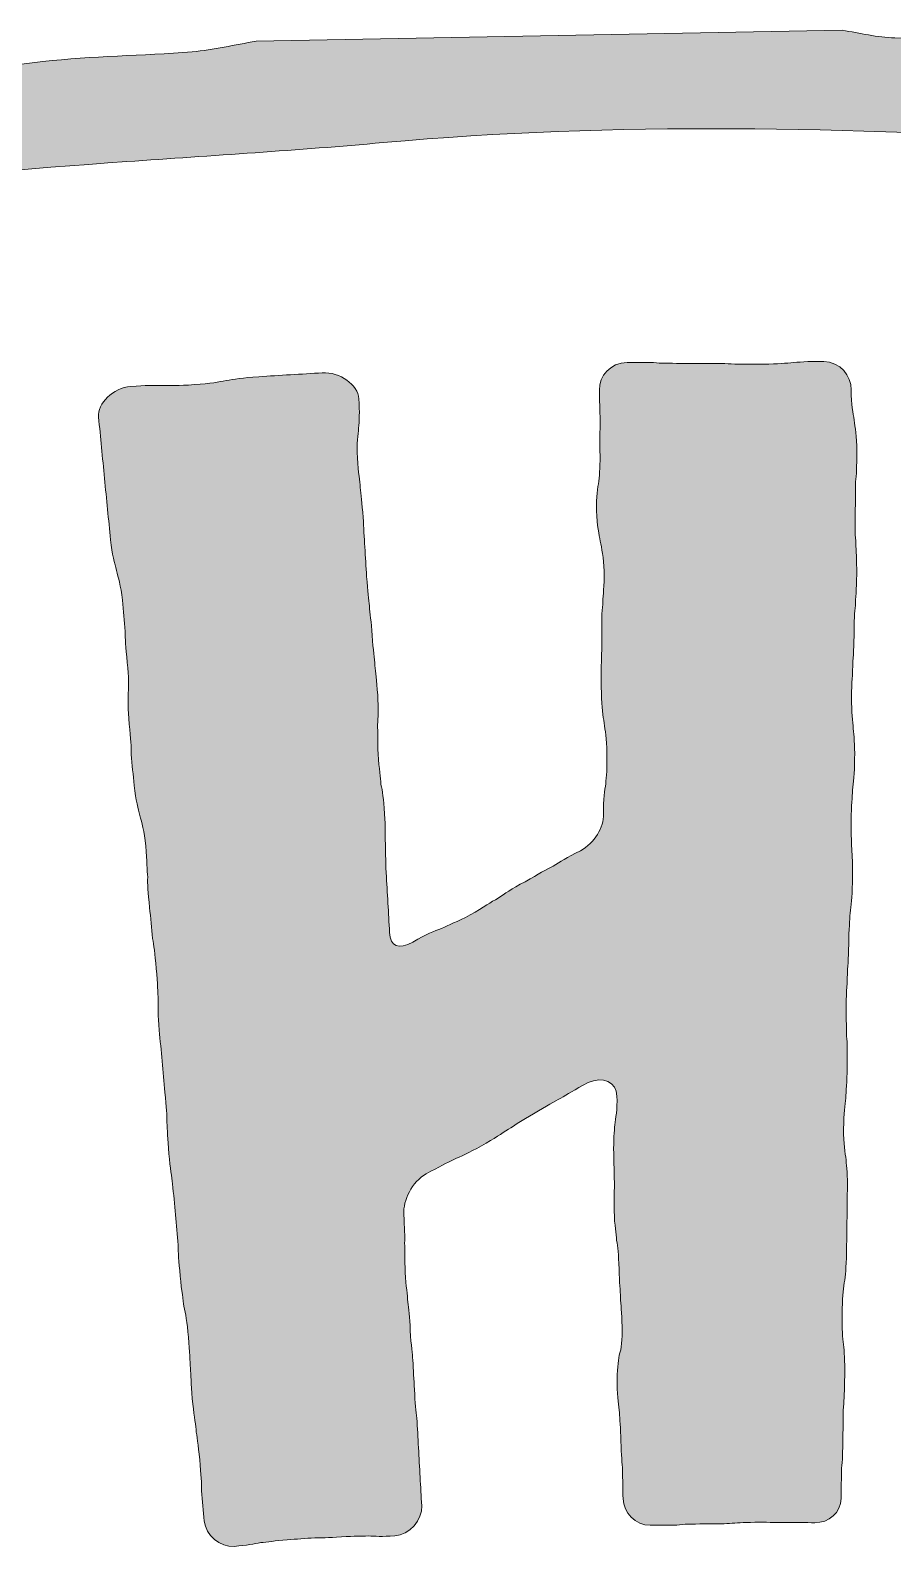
# Model space of a CAD drawing. Header units: inches. Extents: x 58 to 1022, y -797 to -283.
# Drawn here: x 487.9 to 558.9, y -408 to -283.1 of the extents above; entities that cross this region are included whole.
import ezdxf

# ---------------------------------------------------------------- set-up
doc = ezdxf.new("R2010")
doc.units = ezdxf.units.IN
doc.header["$MEASUREMENT"] = 0
doc.layers.add('Layer 1', color=7, linetype='Continuous')

# ---------------------------------------------------------------- blocks, each defined once
blk = doc.blocks.new('block 8')
at = {"layer": 'Layer 1', "true_color": 0x680b10}
h = blk.add_hatch(color=246, dxfattribs=at)
h.dxf.hatch_style = 2
edge = h.paths.add_edge_path()
edge.add_spline(control_points=[(550.2, -405.93), (549.44, -405.92), (548.68, -405.92), (547.92, -405.91), (546.79, -405.91), (546.22, -405.98), (545.66, -405.98), (545.09, -406.05), (544.52, -406.05), (543.39, -406.05), (542.25, -406.06), (541.69, -406.06), (541.12, -406.14), (540.39, -406.14), (539.65, -406.15), (538.92, -406.16), (537.72, -406.18), (536.7, -405.12), (536.68, -403.97), (536.66, -403.18), (536.65, -402.39), (536.63, -401.61), (536.62, -401.07), (536.53, -400.39), (536.51, -399.25), (536.48, -398.1), (536.4, -397.42), (536.39, -396.88), (536.3, -396.34), (536.22, -395.67), (536.19, -394.52), (536.17, -393.37), (536.3, -392.7), (536.36, -392.16), (536.56, -391.61), (536.62, -390.94), (536.6, -389.79), (536.58, -388.64), (536.49, -387.96), (536.47, -387.42), (536.46, -386.82), (536.37, -386.21), (536.35, -385.06), (536.32, -383.78), (536.24, -383.24), (536.15, -382.7), (536.14, -382.1), (535.97, -381.56), (535.95, -380.27), (535.92, -379.13), (535.98, -378.52), (535.97, -377.91), (535.95, -377.12), (535.93, -376.33), (535.91, -375.55), (535.89, -374.4), (535.95, -373.72), (536.01, -373.18), (536.07, -372.64), (536.21, -371.96), (536.18, -370.81), (536.16, -369.66), (535, -369.15), (533.8, -369.71), (532.67, -370.28), (532.08, -370.7), (531.55, -370.99), (531.03, -371.27), (530.43, -371.62), (529.32, -372.27), (528.36, -372.84), (527.76, -373.2), (527.25, -373.55), (526.66, -373.91), (526.14, -374.27), (525.04, -374.92), (523.93, -375.5), (523.35, -375.8), (522.75, -376.03), (522.17, -376.33), (521.58, -376.62), (520.48, -377.22), (519.31, -377.88), (518.57, -379.41), (518.64, -380.56), (518.7, -381.7), (518.74, -382.38), (518.7, -382.92), (518.73, -383.53), (518.69, -384.2), (518.76, -385.35), (518.82, -386.5), (518.94, -387.17), (518.97, -387.78), (519.07, -388.31), (519.11, -388.98), (519.17, -390.13), (519.24, -391.41), (519.35, -392.02), (519.38, -392.56), (519.43, -393.36), (519.47, -394.17), (519.51, -394.98), (519.58, -396.13), (519.61, -396.8), (519.71, -397.34), (519.76, -398.15), (519.8, -398.96), (519.85, -399.77), (519.89, -400.58), (519.94, -401.39), (519.98, -402.2), (520.02, -402.98), (520.06, -403.77), (520.11, -404.56), (520.17, -405.7), (519.1, -406.97), (517.9, -407.04), (516.84, -407.1), (516.27, -407.07), (515.7, -407.04), (515.14, -407.07), (514.64, -407.04), (513.51, -407.11), (512.37, -407.18), (511.81, -407.22), (511.31, -407.19), (510.55, -407.24), (509.8, -407.3), (509.05, -407.35), (507.99, -407.43), (507.43, -407.55), (506.86, -407.59), (506.3, -407.7), (505.75, -407.81), (504.69, -407.9), (503.49, -408), (502.33, -406.95), (502.22, -405.81), (502.15, -404.98), (502.07, -404.15), (502, -403.32), (502.01, -402.71), (501.95, -402.04), (501.84, -400.76), (501.72, -399.48), (501.59, -398.81), (501.54, -398.28), (501.48, -397.67), (501.35, -397), (501.23, -395.73), (501.12, -394.45), (501.13, -393.77), (501.08, -393.23), (501.02, -392.63), (501.04, -391.95), (500.92, -390.67), (500.8, -389.39), (500.67, -388.73), (500.54, -388.13), (500.49, -387.59), (500.35, -386.92), (500.24, -385.64), (500.12, -384.37), (500.06, -383.7), (500.07, -383.08), (500, -382.25), (499.92, -381.42), (499.85, -380.59), (499.77, -379.74), (499.69, -378.89), (499.61, -378.04), (499.55, -377.43), (499.42, -376.83), (499.3, -375.56), (499.18, -374.28), (499.2, -373.6), (499.14, -372.99), (499.16, -372.38), (499.1, -371.78), (498.98, -370.5), (498.91, -369.65), (498.83, -368.8), (498.75, -367.94), (498.67, -367.09), (498.59, -366.24), (498.51, -365.39), (498.39, -364.11), (498.41, -363.5), (498.43, -362.89), (498.37, -362.28), (498.39, -361.6), (498.27, -360.32), (498.15, -359.05), (498.08, -358.38), (497.96, -357.84), (497.88, -356.99), (497.8, -356.14), (497.72, -355.29), (497.6, -354.01), (497.53, -353.34), (497.56, -352.79), (497.5, -352.19), (497.52, -351.51), (497.4, -350.23), (497.28, -348.95), (497.06, -348.3), (496.92, -347.7), (496.79, -347.17), (496.57, -346.51), (496.45, -345.23), (496.36, -344.38), (496.28, -343.53), (496.2, -342.68), (496.22, -342.06), (496.16, -341.46), (496.04, -340.18), (495.92, -338.9), (495.94, -338.22), (495.96, -337.61), (495.98, -337), (496.01, -336.39), (495.88, -335.11), (495.76, -333.77), (495.7, -333.16), (495.72, -332.55), (495.64, -331.7), (495.56, -330.85), (495.48, -329.99), (495.35, -328.72), (495.13, -328.13), (494.99, -327.53), (494.85, -326.93), (494.62, -326.27), (494.5, -325), (494.42, -324.17), (494.34, -323.34), (494.26, -322.51), (494.17, -321.66), (494.09, -320.8), (494.01, -319.95), (493.93, -319.1), (493.84, -318.25), (493.76, -317.4), (493.68, -316.57), (493.6, -315.74), (493.52, -314.91), (493.4, -313.77), (494.72, -312.5), (496.16, -312.38), (497.42, -312.27), (498.1, -312.28), (498.78, -312.3), (499.46, -312.31), (500.06, -312.33), (501.4, -312.23), (502.75, -312.13), (503.42, -312.01), (504.01, -311.9), (504.68, -311.79), (505.35, -311.67), (506.7, -311.58), (507.57, -311.52), (508.44, -311.47), (509.31, -311.41), (510.19, -311.36), (511.06, -311.31), (511.93, -311.26), (513.37, -311.17), (514.87, -312.24), (514.94, -313.39), (515.01, -314.53), (514.97, -315.21), (514.92, -315.82), (514.87, -316.37), (514.74, -316.98), (514.82, -318.27), (514.9, -319.55), (515.02, -320.15), (515.05, -320.69), (515.09, -321.29), (515.21, -321.9), (515.29, -323.18), (515.34, -323.99), (515.38, -324.8), (515.43, -325.6), (515.48, -326.41), (515.53, -327.22), (515.58, -328.03), (515.66, -329.31), (515.78, -329.91), (515.81, -330.45), (515.84, -331.06), (515.97, -331.73), (516.03, -332.88), (516.11, -334.16), (516.23, -334.76), (516.26, -335.37), (516.3, -335.91), (516.41, -336.51), (516.49, -337.79), (516.56, -338.94), (516.52, -339.68), (516.47, -340.23), (516.51, -340.83), (516.47, -341.51), (516.53, -342.66), (516.61, -343.94), (516.72, -344.54), (516.76, -345.15), (516.87, -345.68), (516.99, -346.29), (517.06, -347.57), (517.13, -348.71), (517.09, -349.46), (517.12, -350), (517.16, -350.61), (517.12, -351.28), (517.19, -352.43), (517.23, -353.26), (517.28, -354.09), (517.33, -354.92), (517.38, -355.73), (517.42, -356.54), (517.47, -357.35), (517.54, -358.5), (518.18, -358.8), (519.39, -358.13), (520.52, -357.47), (521.13, -357.24), (521.75, -357.01), (522.36, -356.71), (522.97, -356.48), (524.11, -355.9), (525.26, -355.24), (525.79, -354.82), (526.4, -354.53), (526.94, -354.17), (527.47, -353.74), (528.62, -353.17), (529.78, -352.52), (530.32, -352.17), (530.94, -351.88), (531.48, -351.53), (532.02, -351.18), (533.18, -350.61), (534.35, -349.97), (535.1, -348.68), (535.08, -347.6), (535.04, -346.31), (535.19, -345.64), (535.25, -345.09), (535.32, -344.48), (535.38, -343.88), (535.35, -342.59), (535.32, -341.31), (535.22, -340.7), (535.12, -340.1), (535.03, -339.49), (534.93, -338.89), (534.9, -337.6), (534.86, -336.32), (534.85, -335.71), (534.91, -335.1), (534.9, -334.5), (534.96, -333.89), (534.93, -332.6), (534.9, -331.32), (534.96, -330.71), (535.03, -330.1), (535.01, -329.56), (535.16, -328.88), (535.13, -327.6), (535.1, -326.45), (534.91, -325.71), (534.81, -325.11), (534.72, -324.57), (534.53, -323.9), (534.5, -322.61), (534.47, -321.47), (534.61, -320.72), (534.68, -320.18), (534.75, -319.57), (534.81, -318.82), (534.78, -317.68), (534.74, -316.39), (534.81, -315.72), (534.8, -315.18), (534.77, -314.35), (534.75, -313.51), (534.73, -312.68), (534.7, -311.53), (535.6, -310.43), (537.03, -310.41), (538.3, -310.39), (539.07, -310.38), (539.66, -310.45), (540.33, -310.44), (541.01, -310.5), (542.37, -310.49), (543.27, -310.48), (544.17, -310.48), (545.07, -310.48), (545.75, -310.55), (546.42, -310.55), (547.78, -310.55), (549.13, -310.55), (549.81, -310.49), (550.49, -310.43), (551.08, -310.37), (551.84, -310.31), (553.19, -310.32), (554.55, -310.34), (555.47, -311.5), (555.46, -312.65), (555.45, -313.93), (555.62, -314.54), (555.7, -315.15), (555.77, -315.76), (555.94, -316.44), (555.92, -317.72), (555.91, -319.01), (555.9, -319.68), (555.82, -320.22), (555.81, -321.08), (555.8, -321.93), (555.79, -322.79), (555.78, -324.07), (555.77, -324.75), (555.85, -325.29), (555.84, -325.9), (555.92, -326.57), (555.91, -327.86), (555.9, -329.14), (555.81, -329.81), (555.8, -330.42), (555.71, -330.96), (555.71, -331.64), (555.69, -332.92), (555.68, -334.2), (555.59, -334.88), (555.58, -335.48), (555.58, -336.02), (555.49, -336.7), (555.48, -337.98), (555.47, -339.26), (555.62, -339.94), (555.61, -340.55), (555.68, -341.16), (555.76, -341.77), (555.74, -343.05), (555.73, -344.33), (555.64, -345.01), (555.56, -345.62), (555.55, -346.22), (555.46, -346.83), (555.45, -348.11), (555.43, -349.46), (555.51, -350.07), (555.5, -350.68), (555.57, -351.29), (555.56, -351.96), (555.55, -353.25), (555.53, -354.53), (555.45, -355.14), (555.36, -355.74), (555.35, -356.35), (555.27, -357.03), (555.25, -358.31), (555.24, -359.59), (555.15, -360.27), (555.14, -360.81), (555.14, -361.41), (555.05, -362.09), (555.04, -363.37), (555.02, -364.65), (555.09, -365.33), (555.08, -365.87), (555.15, -366.48), (555.14, -367.16), (555.13, -368.44), (555.11, -369.72), (555.03, -370.4), (555.02, -371), (554.93, -371.54), (554.85, -372.22), (554.83, -373.5), (554.82, -374.78), (554.96, -375.46), (555.03, -376.07), (555.09, -376.68), (555.16, -377.29), (555.14, -378.57), (555.13, -379.43), (555.12, -380.28), (555.11, -381.14), (555.1, -381.99), (555.08, -382.85), (555.07, -383.7), (555.05, -384.99), (554.97, -385.59), (554.89, -386.2), (554.8, -386.81), (554.72, -387.48), (554.71, -388.76), (554.69, -390.05), (554.75, -390.72), (554.82, -391.26), (554.88, -391.87), (554.94, -392.55), (554.92, -393.83), (554.9, -395.12), (554.89, -395.79), (554.81, -396.4), (554.8, -397.23), (554.79, -398.06), (554.77, -398.9), (554.76, -400.18), (554.74, -400.85), (554.66, -401.46), (554.65, -402.29), (554.64, -403.13), (554.62, -403.96), (554.61, -405.11), (553.6, -405.97), (552.46, -405.95), (551.71, -405.94), (550.95, -405.93), (550.2, -405.93)], knot_values=[0, 0, 0, 0, 1, 1, 1, 2, 2, 2, 3, 3, 3, 4, 4, 4, 5, 5, 5, 6, 6, 6, 7, 7, 7, 8, 8, 8, 9, 9, 9, 10, 10, 10, 11, 11, 11, 12, 12, 12, 13, 13, 13, 14, 14, 14, 15, 15, 15, 16, 16, 16, 17, 17, 17, 18, 18, 18, 19, 19, 19, 20, 20, 20, 21, 21, 21, 22, 22, 22, 23, 23, 23, 24, 24, 24, 25, 25, 25, 26, 26, 26, 27, 27, 27, 28, 28, 28, 29, 29, 29, 30, 30, 30, 31, 31, 31, 32, 32, 32, 33, 33, 33, 34, 34, 34, 35, 35, 35, 36, 36, 36, 37, 37, 37, 38, 38, 38, 39, 39, 39, 40, 40, 40, 41, 41, 41, 42, 42, 42, 43, 43, 43, 44, 44, 44, 45, 45, 45, 46, 46, 46, 47, 47, 47, 48, 48, 48, 49, 49, 49, 50, 50, 50, 51, 51, 51, 52, 52, 52, 53, 53, 53, 54, 54, 54, 55, 55, 55, 56, 56, 56, 57, 57, 57, 58, 58, 58, 59, 59, 59, 60, 60, 60, 61, 61, 61, 62, 62, 62, 63, 63, 63, 64, 64, 64, 65, 65, 65, 66, 66, 66, 67, 67, 67, 68, 68, 68, 69, 69, 69, 70, 70, 70, 71, 71, 71, 72, 72, 72, 73, 73, 73, 74, 74, 74, 75, 75, 75, 76, 76, 76, 77, 77, 77, 78, 78, 78, 79, 79, 79, 80, 80, 80, 81, 81, 81, 82, 82, 82, 83, 83, 83, 84, 84, 84, 85, 85, 85, 86, 86, 86, 87, 87, 87, 88, 88, 88, 89, 89, 89, 90, 90, 90, 91, 91, 91, 92, 92, 92, 93, 93, 93, 94, 94, 94, 95, 95, 95, 96, 96, 96, 97, 97, 97, 98, 98, 98, 99, 99, 99, 100, 100, 100, 101, 101, 101, 102, 102, 102, 103, 103, 103, 104, 104, 104, 105, 105, 105, 106, 106, 106, 107, 107, 107, 108, 108, 108, 109, 109, 109, 110, 110, 110, 111, 111, 111, 112, 112, 112, 113, 113, 113, 114, 114, 114, 115, 115, 115, 116, 116, 116, 117, 117, 117, 118, 118, 118, 119, 119, 119, 120, 120, 120, 121, 121, 121, 122, 122, 122, 123, 123, 123, 124, 124, 124, 125, 125, 125, 126, 126, 126, 127, 127, 127, 128, 128, 128, 129, 129, 129, 130, 130, 130, 131, 131, 131, 132, 132, 132, 133, 133, 133, 134, 134, 134, 135, 135, 135, 136, 136, 136, 137, 137, 137, 138, 138, 138, 139, 139, 139, 140, 140, 140, 141, 141, 141, 142, 142, 142, 143, 143, 143, 144, 144, 144, 145, 145, 145, 146, 146, 146, 147, 147, 147, 148, 148, 148, 149, 149, 149, 150, 150, 150, 151, 151, 151, 152, 152, 152, 153, 153, 153, 154, 154, 154, 155, 155, 155, 156, 156, 156, 157, 157, 157, 158, 158, 158, 159, 159, 159, 160, 160, 160, 161, 161, 161, 162, 162, 162, 163, 163, 163, 164, 164, 164, 165, 165, 165, 166, 166, 166, 167, 167, 167, 168, 168, 168, 169, 169, 169, 170, 170, 170, 171, 171, 171, 172, 172, 172, 173, 173, 173, 174, 174, 174, 175, 175, 175, 176, 176, 176, 176], degree=3, periodic=1)
at = {"layer": 'Layer 1', "lineweight": 0}
blk.add_open_spline([(550.2, -405.93), (549.44, -405.92), (548.68, -405.92), (547.92, -405.91), (546.79, -405.91), (546.22, -405.98), (545.66, -405.98), (545.09, -406.05), (544.52, -406.05), (543.39, -406.05), (542.25, -406.06), (541.69, -406.06), (541.12, -406.14), (540.39, -406.14), (539.65, -406.15), (538.92, -406.16), (537.72, -406.18), (536.7, -405.12), (536.68, -403.97), (536.66, -403.18), (536.65, -402.39), (536.63, -401.61), (536.62, -401.07), (536.53, -400.39), (536.51, -399.25), (536.48, -398.1), (536.4, -397.42), (536.39, -396.88), (536.3, -396.34), (536.22, -395.67), (536.19, -394.52), (536.17, -393.37), (536.3, -392.7), (536.36, -392.16), (536.56, -391.61), (536.62, -390.94), (536.6, -389.79), (536.58, -388.64), (536.49, -387.96), (536.47, -387.42), (536.46, -386.82), (536.37, -386.21), (536.35, -385.06), (536.32, -383.78), (536.24, -383.24), (536.15, -382.7), (536.14, -382.1), (535.97, -381.56), (535.95, -380.27), (535.92, -379.13), (535.98, -378.52), (535.97, -377.91), (535.95, -377.12), (535.93, -376.33), (535.91, -375.55), (535.89, -374.4), (535.95, -373.72), (536.01, -373.18), (536.07, -372.64), (536.21, -371.96), (536.18, -370.81), (536.16, -369.66), (535, -369.15), (533.8, -369.71), (532.67, -370.28), (532.08, -370.7), (531.55, -370.99), (531.03, -371.27), (530.43, -371.62), (529.32, -372.27), (528.36, -372.84), (527.76, -373.2), (527.25, -373.55), (526.66, -373.91), (526.14, -374.27), (525.04, -374.92), (523.93, -375.5), (523.35, -375.8), (522.75, -376.03), (522.17, -376.33), (521.58, -376.62), (520.48, -377.22), (519.31, -377.88), (518.57, -379.41), (518.64, -380.56), (518.7, -381.7), (518.74, -382.38), (518.7, -382.92), (518.73, -383.53), (518.69, -384.2), (518.76, -385.35), (518.82, -386.5), (518.94, -387.17), (518.97, -387.78), (519.07, -388.31), (519.11, -388.98), (519.17, -390.13), (519.24, -391.41), (519.35, -392.02), (519.38, -392.56), (519.43, -393.36), (519.47, -394.17), (519.51, -394.98), (519.58, -396.13), (519.61, -396.8), (519.71, -397.34), (519.76, -398.15), (519.8, -398.96), (519.85, -399.77), (519.89, -400.58), (519.94, -401.39), (519.98, -402.2), (520.02, -402.98), (520.06, -403.77), (520.11, -404.56), (520.17, -405.7), (519.1, -406.97), (517.9, -407.04), (516.84, -407.1), (516.27, -407.07), (515.7, -407.04), (515.14, -407.07), (514.64, -407.04), (513.51, -407.11), (512.37, -407.18), (511.81, -407.22), (511.31, -407.19), (510.55, -407.24), (509.8, -407.3), (509.05, -407.35), (507.99, -407.43), (507.43, -407.55), (506.86, -407.59), (506.3, -407.7), (505.75, -407.81), (504.69, -407.9), (503.49, -408), (502.33, -406.95), (502.22, -405.81), (502.15, -404.98), (502.07, -404.15), (502, -403.32), (502.01, -402.71), (501.95, -402.04), (501.84, -400.76), (501.72, -399.48), (501.59, -398.81), (501.54, -398.28), (501.48, -397.67), (501.35, -397), (501.23, -395.73), (501.12, -394.45), (501.13, -393.77), (501.08, -393.23), (501.02, -392.63), (501.04, -391.95), (500.92, -390.67), (500.8, -389.39), (500.67, -388.73), (500.54, -388.13), (500.49, -387.59), (500.35, -386.92), (500.24, -385.64), (500.12, -384.37), (500.06, -383.7), (500.07, -383.08), (500, -382.25), (499.92, -381.42), (499.85, -380.59), (499.77, -379.74), (499.69, -378.89), (499.61, -378.04), (499.55, -377.43), (499.42, -376.83), (499.3, -375.56), (499.18, -374.28), (499.2, -373.6), (499.14, -372.99), (499.16, -372.38), (499.1, -371.78), (498.98, -370.5), (498.91, -369.65), (498.83, -368.8), (498.75, -367.94), (498.67, -367.09), (498.59, -366.24), (498.51, -365.39), (498.39, -364.11), (498.41, -363.5), (498.43, -362.89), (498.37, -362.28), (498.39, -361.6), (498.27, -360.32), (498.15, -359.05), (498.08, -358.38), (497.96, -357.84), (497.88, -356.99), (497.8, -356.14), (497.72, -355.29), (497.6, -354.01), (497.53, -353.34), (497.56, -352.79), (497.5, -352.19), (497.52, -351.51), (497.4, -350.23), (497.28, -348.95), (497.06, -348.3), (496.92, -347.7), (496.79, -347.17), (496.57, -346.51), (496.45, -345.23), (496.36, -344.38), (496.28, -343.53), (496.2, -342.68), (496.22, -342.06), (496.16, -341.46), (496.04, -340.18), (495.92, -338.9), (495.94, -338.22), (495.96, -337.61), (495.98, -337), (496.01, -336.39), (495.88, -335.11), (495.76, -333.77), (495.7, -333.16), (495.72, -332.55), (495.64, -331.7), (495.56, -330.85), (495.48, -329.99), (495.35, -328.72), (495.13, -328.13), (494.99, -327.53), (494.85, -326.93), (494.62, -326.27), (494.5, -325), (494.42, -324.17), (494.34, -323.34), (494.26, -322.51), (494.17, -321.66), (494.09, -320.8), (494.01, -319.95), (493.93, -319.1), (493.84, -318.25), (493.76, -317.4), (493.68, -316.57), (493.6, -315.74), (493.52, -314.91), (493.4, -313.77), (494.72, -312.5), (496.16, -312.38), (497.42, -312.27), (498.1, -312.28), (498.78, -312.3), (499.46, -312.31), (500.06, -312.33), (501.4, -312.23), (502.75, -312.13), (503.42, -312.01), (504.01, -311.9), (504.68, -311.79), (505.35, -311.67), (506.7, -311.58), (507.57, -311.52), (508.44, -311.47), (509.31, -311.41), (510.19, -311.36), (511.06, -311.31), (511.93, -311.26), (513.37, -311.17), (514.87, -312.24), (514.94, -313.39), (515.01, -314.53), (514.97, -315.21), (514.92, -315.82), (514.87, -316.37), (514.74, -316.98), (514.82, -318.27), (514.9, -319.55), (515.02, -320.15), (515.05, -320.69), (515.09, -321.29), (515.21, -321.9), (515.29, -323.18), (515.34, -323.99), (515.38, -324.8), (515.43, -325.6), (515.48, -326.41), (515.53, -327.22), (515.58, -328.03), (515.66, -329.31), (515.78, -329.91), (515.81, -330.45), (515.84, -331.06), (515.97, -331.73), (516.03, -332.88), (516.11, -334.16), (516.23, -334.76), (516.26, -335.37), (516.3, -335.91), (516.41, -336.51), (516.49, -337.79), (516.56, -338.94), (516.52, -339.68), (516.47, -340.23), (516.51, -340.83), (516.47, -341.51), (516.53, -342.66), (516.61, -343.94), (516.72, -344.54), (516.76, -345.15), (516.87, -345.68), (516.99, -346.29), (517.06, -347.57), (517.13, -348.71), (517.09, -349.46), (517.12, -350), (517.16, -350.61), (517.12, -351.28), (517.19, -352.43), (517.23, -353.26), (517.28, -354.09), (517.33, -354.92), (517.38, -355.73), (517.42, -356.54), (517.47, -357.35), (517.54, -358.5), (518.18, -358.8), (519.39, -358.13), (520.52, -357.47), (521.13, -357.24), (521.75, -357.01), (522.36, -356.71), (522.97, -356.48), (524.11, -355.9), (525.26, -355.24), (525.79, -354.82), (526.4, -354.53), (526.94, -354.17), (527.47, -353.74), (528.62, -353.17), (529.78, -352.52), (530.32, -352.17), (530.94, -351.88), (531.48, -351.53), (532.02, -351.18), (533.18, -350.61), (534.35, -349.97), (535.1, -348.68), (535.08, -347.6), (535.04, -346.31), (535.19, -345.64), (535.25, -345.09), (535.32, -344.48), (535.38, -343.88), (535.35, -342.59), (535.32, -341.31), (535.22, -340.7), (535.12, -340.1), (535.03, -339.49), (534.93, -338.89), (534.9, -337.6), (534.86, -336.32), (534.85, -335.71), (534.91, -335.1), (534.9, -334.5), (534.96, -333.89), (534.93, -332.6), (534.9, -331.32), (534.96, -330.71), (535.03, -330.1), (535.01, -329.56), (535.16, -328.88), (535.13, -327.6), (535.1, -326.45), (534.91, -325.71), (534.81, -325.11), (534.72, -324.57), (534.53, -323.9), (534.5, -322.61), (534.47, -321.47), (534.61, -320.72), (534.68, -320.18), (534.75, -319.57), (534.81, -318.82), (534.78, -317.68), (534.74, -316.39), (534.81, -315.72), (534.8, -315.18), (534.77, -314.35), (534.75, -313.51), (534.73, -312.68), (534.7, -311.53), (535.6, -310.43), (537.03, -310.41), (538.3, -310.39), (539.07, -310.38), (539.66, -310.45), (540.33, -310.44), (541.01, -310.5), (542.37, -310.49), (543.27, -310.48), (544.17, -310.48), (545.07, -310.48), (545.75, -310.55), (546.42, -310.55), (547.78, -310.55), (549.13, -310.55), (549.81, -310.49), (550.49, -310.43), (551.08, -310.37), (551.84, -310.31), (553.19, -310.32), (554.55, -310.34), (555.47, -311.5), (555.46, -312.65), (555.45, -313.93), (555.62, -314.54), (555.7, -315.15), (555.77, -315.76), (555.94, -316.44), (555.92, -317.72), (555.91, -319.01), (555.9, -319.68), (555.82, -320.22), (555.81, -321.08), (555.8, -321.93), (555.79, -322.79), (555.78, -324.07), (555.77, -324.75), (555.85, -325.29), (555.84, -325.9), (555.92, -326.57), (555.91, -327.86), (555.9, -329.14), (555.81, -329.81), (555.8, -330.42), (555.71, -330.96), (555.71, -331.64), (555.69, -332.92), (555.68, -334.2), (555.59, -334.88), (555.58, -335.48), (555.58, -336.02), (555.49, -336.7), (555.48, -337.98), (555.47, -339.26), (555.62, -339.94), (555.61, -340.55), (555.68, -341.16), (555.76, -341.77), (555.74, -343.05), (555.73, -344.33), (555.64, -345.01), (555.56, -345.62), (555.55, -346.22), (555.46, -346.83), (555.45, -348.11), (555.43, -349.46), (555.51, -350.07), (555.5, -350.68), (555.57, -351.29), (555.56, -351.96), (555.55, -353.25), (555.53, -354.53), (555.45, -355.14), (555.36, -355.74), (555.35, -356.35), (555.27, -357.03), (555.25, -358.31), (555.24, -359.59), (555.15, -360.27), (555.14, -360.81), (555.14, -361.41), (555.05, -362.09), (555.04, -363.37), (555.02, -364.65), (555.09, -365.33), (555.08, -365.87), (555.15, -366.48), (555.14, -367.16), (555.13, -368.44), (555.11, -369.72), (555.03, -370.4), (555.02, -371), (554.93, -371.54), (554.85, -372.22), (554.83, -373.5), (554.82, -374.78), (554.96, -375.46), (555.03, -376.07), (555.09, -376.68), (555.16, -377.29), (555.14, -378.57), (555.13, -379.43), (555.12, -380.28), (555.11, -381.14), (555.1, -381.99), (555.08, -382.85), (555.07, -383.7), (555.05, -384.99), (554.97, -385.59), (554.89, -386.2), (554.8, -386.81), (554.72, -387.48), (554.71, -388.76), (554.69, -390.05), (554.75, -390.72), (554.82, -391.26), (554.88, -391.87), (554.94, -392.55), (554.92, -393.83), (554.9, -395.12), (554.89, -395.79), (554.81, -396.4), (554.8, -397.23), (554.79, -398.06), (554.77, -398.9), (554.76, -400.18), (554.74, -400.85), (554.66, -401.46), (554.65, -402.29), (554.64, -403.13), (554.62, -403.96), (554.61, -405.11), (553.6, -405.97), (552.46, -405.95), (551.71, -405.94), (550.95, -405.93), (550.2, -405.93)], degree=3, knots=[0, 0, 0, 0, 1, 1, 1, 2, 2, 2, 3, 3, 3, 4, 4, 4, 5, 5, 5, 6, 6, 6, 7, 7, 7, 8, 8, 8, 9, 9, 9, 10, 10, 10, 11, 11, 11, 12, 12, 12, 13, 13, 13, 14, 14, 14, 15, 15, 15, 16, 16, 16, 17, 17, 17, 18, 18, 18, 19, 19, 19, 20, 20, 20, 21, 21, 21, 22, 22, 22, 23, 23, 23, 24, 24, 24, 25, 25, 25, 26, 26, 26, 27, 27, 27, 28, 28, 28, 29, 29, 29, 30, 30, 30, 31, 31, 31, 32, 32, 32, 33, 33, 33, 34, 34, 34, 35, 35, 35, 36, 36, 36, 37, 37, 37, 38, 38, 38, 39, 39, 39, 40, 40, 40, 41, 41, 41, 42, 42, 42, 43, 43, 43, 44, 44, 44, 45, 45, 45, 46, 46, 46, 47, 47, 47, 48, 48, 48, 49, 49, 49, 50, 50, 50, 51, 51, 51, 52, 52, 52, 53, 53, 53, 54, 54, 54, 55, 55, 55, 56, 56, 56, 57, 57, 57, 58, 58, 58, 59, 59, 59, 60, 60, 60, 61, 61, 61, 62, 62, 62, 63, 63, 63, 64, 64, 64, 65, 65, 65, 66, 66, 66, 67, 67, 67, 68, 68, 68, 69, 69, 69, 70, 70, 70, 71, 71, 71, 72, 72, 72, 73, 73, 73, 74, 74, 74, 75, 75, 75, 76, 76, 76, 77, 77, 77, 78, 78, 78, 79, 79, 79, 80, 80, 80, 81, 81, 81, 82, 82, 82, 83, 83, 83, 84, 84, 84, 85, 85, 85, 86, 86, 86, 87, 87, 87, 88, 88, 88, 89, 89, 89, 90, 90, 90, 91, 91, 91, 92, 92, 92, 93, 93, 93, 94, 94, 94, 95, 95, 95, 96, 96, 96, 97, 97, 97, 98, 98, 98, 99, 99, 99, 100, 100, 100, 101, 101, 101, 102, 102, 102, 103, 103, 103, 104, 104, 104, 105, 105, 105, 106, 106, 106, 107, 107, 107, 108, 108, 108, 109, 109, 109, 110, 110, 110, 111, 111, 111, 112, 112, 112, 113, 113, 113, 114, 114, 114, 115, 115, 115, 116, 116, 116, 117, 117, 117, 118, 118, 118, 119, 119, 119, 120, 120, 120, 121, 121, 121, 122, 122, 122, 123, 123, 123, 124, 124, 124, 125, 125, 125, 126, 126, 126, 127, 127, 127, 128, 128, 128, 129, 129, 129, 130, 130, 130, 131, 131, 131, 132, 132, 132, 133, 133, 133, 134, 134, 134, 135, 135, 135, 136, 136, 136, 137, 137, 137, 138, 138, 138, 139, 139, 139, 140, 140, 140, 141, 141, 141, 142, 142, 142, 143, 143, 143, 144, 144, 144, 145, 145, 145, 146, 146, 146, 147, 147, 147, 148, 148, 148, 149, 149, 149, 150, 150, 150, 151, 151, 151, 152, 152, 152, 153, 153, 153, 154, 154, 154, 155, 155, 155, 156, 156, 156, 157, 157, 157, 158, 158, 158, 159, 159, 159, 160, 160, 160, 161, 161, 161, 162, 162, 162, 163, 163, 163, 164, 164, 164, 165, 165, 165, 166, 166, 166, 167, 167, 167, 168, 168, 168, 169, 169, 169, 170, 170, 170, 171, 171, 171, 172, 172, 172, 173, 173, 173, 174, 174, 174, 175, 175, 175, 176, 176, 176, 176], dxfattribs=at)
blk = doc.blocks.new('block 3')
at = {"layer": 'Layer 1'}
blk.add_blockref('block 8', (0, 0), dxfattribs=at)
blk = doc.blocks.new('block 18')
at = {"layer": 'Layer 1', "true_color": 0x680b10}
h = blk.add_hatch(color=246, dxfattribs=at)
h.dxf.hatch_style = 2
edge = h.paths.add_edge_path()
edge.add_spline(control_points=[(886.75, -389.87), (881.05, -384.93), (875.28, -380.06), (868.88, -376.01), (857.51, -368.81), (846.06, -361.73), (833.99, -355.78), (816.34, -347.1), (798.55, -338.69), (780.79, -330.23), (777.68, -328.75), (774.43, -327.58), (771.23, -326.33), (764.66, -323.78), (758.03, -321.38), (751.51, -318.71), (742.41, -314.97), (733.27, -311.38), (723.68, -309), (720.35, -308.18), (717.1, -307.01), (713.82, -305.98), (707.25, -303.91), (700.69, -301.84), (693.92, -300.48), (687.82, -299.26), (681.78, -297.75), (675.69, -296.44), (669.92, -295.21), (664.16, -293.93), (658.35, -292.93), (649.79, -291.47), (641.17, -290.3), (632.6, -288.89), (617.85, -286.46), (603, -285.03), (588.07, -284.42), (578.4, -284.02), (568.72, -283.95), (559.05, -283.68), (557.6, -283.64), (556.17, -283.27), (554.73, -283.05), (554.73, -283.05), (506.49, -283.95), (506.49, -283.95), (504.73, -284.24), (502.98, -284.67), (501.21, -284.82), (497.12, -285.15), (493, -285.15), (488.93, -285.63), (474.92, -287.28), (460.92, -289), (446.94, -290.83), (429.86, -293.07), (412.92, -296.01), (396.32, -300.81), (387.67, -303.31), (378.83, -305.19), (370.17, -307.67), (344.31, -315.07), (319.19, -324.7), (293.8, -333.5), (292.72, -333.88), (291.72, -334.46), (290.67, -334.93), (274.5, -342.15), (258.6, -349.92), (243, -358.33), (224.28, -368.43), (206.07, -379.27), (188.91, -391.72), (191.04, -393.94), (193.15, -396.17), (195.26, -398.4), (195.36, -398.32), (195.46, -398.24), (195.57, -398.16), (217.24, -382.39), (240.27, -368.83), (264.22, -356.88), (283.44, -347.29), (303.23, -338.92), (323.43, -331.56), (363.27, -317.04), (404.14, -306.46), (445.99, -299.58), (462.53, -296.87), (479.14, -295.04), (495.84, -293.86), (502.88, -293.37), (509.92, -292.93), (516.95, -292.3), (536.13, -290.57), (555.31, -291.03), (574.49, -292.18), (586.11, -292.88), (597.72, -293.86), (609.31, -294.95), (617.47, -295.72), (625.62, -296.71), (633.72, -297.92), (642.31, -299.21), (650.84, -300.91), (659.4, -302.4), (665.54, -303.47), (671.76, -304.17), (677.81, -305.61), (708.31, -312.86), (738.08, -322.54), (767.46, -333.36), (781.92, -338.68), (795.85, -345.35), (809.72, -352.08), (825.95, -359.96), (842.16, -367.87), (857.66, -377.14), (866.4, -382.36), (875.02, -387.78), (882.01, -395.35), (883.55, -397.02), (885.62, -397.58), (887.69, -398.03), (889.05, -398.32), (890.3, -397.89), (890.85, -396.39), (889.37, -392.45), (889.09, -391.9), (886.75, -389.87)], knot_values=[0, 0, 0, 0, 1, 1, 1, 2, 2, 2, 3, 3, 3, 4, 4, 4, 5, 5, 5, 6, 6, 6, 7, 7, 7, 8, 8, 8, 9, 9, 9, 10, 10, 10, 11, 11, 11, 12, 12, 12, 13, 13, 13, 14, 14, 14, 15, 15, 15, 16, 16, 16, 17, 17, 17, 18, 18, 18, 19, 19, 19, 20, 20, 20, 21, 21, 21, 22, 22, 22, 23, 23, 23, 24, 24, 24, 25, 25, 25, 26, 26, 26, 27, 27, 27, 28, 28, 28, 29, 29, 29, 30, 30, 30, 31, 31, 31, 32, 32, 32, 33, 33, 33, 34, 34, 34, 35, 35, 35, 36, 36, 36, 37, 37, 37, 38, 38, 38, 39, 39, 39, 40, 40, 40, 41, 41, 41, 42, 42, 42, 43, 43, 43, 43], degree=3, periodic=1)
at = {"layer": 'Layer 1', "lineweight": 0}
blk.add_open_spline([(886.75, -389.87), (881.05, -384.93), (875.28, -380.06), (868.88, -376.01), (857.51, -368.81), (846.06, -361.73), (833.99, -355.78), (816.34, -347.1), (798.55, -338.69), (780.79, -330.23), (777.68, -328.75), (774.43, -327.58), (771.23, -326.33), (764.66, -323.78), (758.03, -321.38), (751.51, -318.71), (742.41, -314.97), (733.27, -311.38), (723.68, -309), (720.35, -308.18), (717.1, -307.01), (713.82, -305.98), (707.25, -303.91), (700.69, -301.84), (693.92, -300.48), (687.82, -299.26), (681.78, -297.75), (675.69, -296.44), (669.92, -295.21), (664.16, -293.93), (658.35, -292.93), (649.79, -291.47), (641.17, -290.3), (632.6, -288.89), (617.85, -286.46), (603, -285.03), (588.07, -284.42), (578.4, -284.02), (568.72, -283.95), (559.05, -283.68), (557.6, -283.64), (556.17, -283.27), (554.73, -283.05), (554.73, -283.05), (506.49, -283.95), (506.49, -283.95), (504.73, -284.24), (502.98, -284.67), (501.21, -284.82), (497.12, -285.15), (493, -285.15), (488.93, -285.63), (474.92, -287.28), (460.92, -289), (446.94, -290.83), (429.86, -293.07), (412.92, -296.01), (396.32, -300.81), (387.67, -303.31), (378.83, -305.19), (370.17, -307.67), (344.31, -315.07), (319.19, -324.7), (293.8, -333.5), (292.72, -333.88), (291.72, -334.46), (290.67, -334.93), (274.5, -342.15), (258.6, -349.92), (243, -358.33), (224.28, -368.43), (206.07, -379.27), (188.91, -391.72), (191.04, -393.94), (193.15, -396.17), (195.26, -398.4), (195.36, -398.32), (195.46, -398.24), (195.57, -398.16), (217.24, -382.39), (240.27, -368.83), (264.22, -356.88), (283.44, -347.29), (303.23, -338.92), (323.43, -331.56), (363.27, -317.04), (404.14, -306.46), (445.99, -299.58), (462.53, -296.87), (479.14, -295.04), (495.84, -293.86), (502.88, -293.37), (509.92, -292.93), (516.95, -292.3), (536.13, -290.57), (555.31, -291.03), (574.49, -292.18), (586.11, -292.88), (597.72, -293.86), (609.31, -294.95), (617.47, -295.72), (625.62, -296.71), (633.72, -297.92), (642.31, -299.21), (650.84, -300.91), (659.4, -302.4), (665.54, -303.47), (671.76, -304.17), (677.81, -305.61), (708.31, -312.86), (738.08, -322.54), (767.46, -333.36), (781.92, -338.68), (795.85, -345.35), (809.72, -352.08), (825.95, -359.96), (842.16, -367.87), (857.66, -377.14), (866.4, -382.36), (875.02, -387.78), (882.01, -395.35), (883.55, -397.02), (885.62, -397.58), (887.69, -398.03), (889.05, -398.32), (890.3, -397.89), (890.85, -396.39), (889.37, -392.45), (889.09, -391.9), (886.75, -389.87)], degree=3, knots=[0, 0, 0, 0, 1, 1, 1, 2, 2, 2, 3, 3, 3, 4, 4, 4, 5, 5, 5, 6, 6, 6, 7, 7, 7, 8, 8, 8, 9, 9, 9, 10, 10, 10, 11, 11, 11, 12, 12, 12, 13, 13, 13, 14, 14, 14, 15, 15, 15, 16, 16, 16, 17, 17, 17, 18, 18, 18, 19, 19, 19, 20, 20, 20, 21, 21, 21, 22, 22, 22, 23, 23, 23, 24, 24, 24, 25, 25, 25, 26, 26, 26, 27, 27, 27, 28, 28, 28, 29, 29, 29, 30, 30, 30, 31, 31, 31, 32, 32, 32, 33, 33, 33, 34, 34, 34, 35, 35, 35, 36, 36, 36, 37, 37, 37, 38, 38, 38, 39, 39, 39, 40, 40, 40, 41, 41, 41, 42, 42, 42, 43, 43, 43, 43], dxfattribs=at)
blk = doc.blocks.new('block 17')
at = {"layer": 'Layer 1'}
blk.add_blockref('block 18', (0, 0), dxfattribs=at)
blk = doc.blocks.new('block 13')
at = {"layer": 'Layer 1'}
blk.add_blockref('block 17', (0, 0), dxfattribs=at)
blk = doc.blocks.new('block 2')
at = {"layer": 'Layer 1'}
for name in ['block 13', 'block 3']:
    blk.add_blockref(name, (0, 0), dxfattribs=at)

msp = doc.modelspace()

# ---------------------------------------------------------------- block references
at = {"layer": 'Layer 1'}
msp.add_blockref('block 2', (0, 0), dxfattribs=at)

doc.saveas('drawing.dxf')
